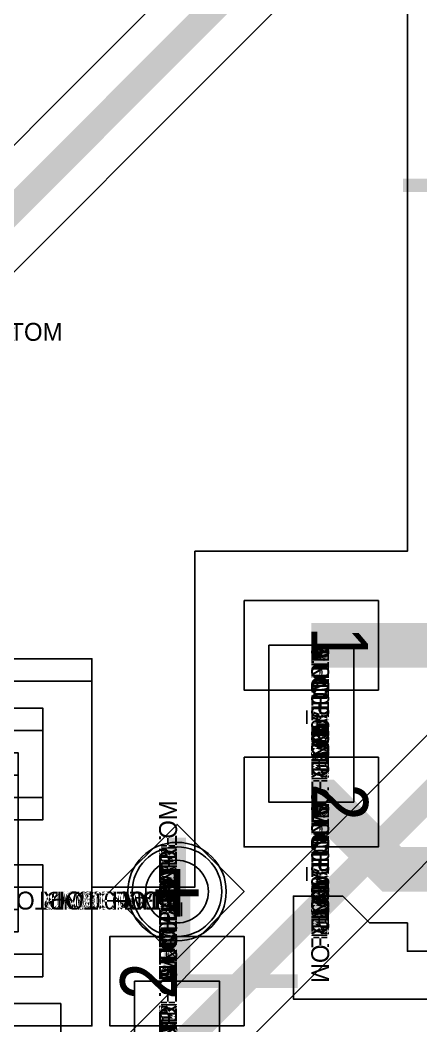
# Model space of a CAD drawing. Extents: x 0 to 323, y 0 to 320.
# Drawn here: x 94.56 to 99.04, y 182.36 to 193.59 of the extents above; entities that cross this region are included whole.
import ezdxf
from ezdxf.enums import TextEntityAlignment as Align

# ---------------------------------------------------------------- set-up
doc = ezdxf.new("R2010")
doc.units = 0
doc.header["$MEASUREMENT"] = 0
doc.layers.get('0').update_dxf_attribs({"linetype": 'CONTINUOUS'})
for name, color, linetype in [('CDN_FIGURES', 7, 'CONTINUOUS'), ('ETCH_BOTTOM', 7, 'CONTINUOUS'), ('ETCH_GND', 3, 'CONTINUOUS'), ('ETCH_INT1', 4, 'CONTINUOUS'), ('ETCH_INT2', 5, 'CONTINUOUS'), ('ETCH_PWR', 6, 'CONTINUOUS'), ('ETCH_TOP', 2, 'CONTINUOUS'), ('MANUFACTURING_NCLEGEND-1-6', 8, 'CONTINUOUS'), ('PACKAGE_GEOMETRY_ASSEMBLY_TOP', 11, 'CONTINUOUS'), ('PACKAGE_GEOMETRY_PIN_NUMBER', 9, 'CONTINUOUS')]:
    doc.layers.add(name, color=color, linetype=linetype)

# ---------------------------------------------------------------- blocks, each defined once
blk = doc.blocks.new('PAD_INFO')
for tag in ['SHAPE_TYPE', 'PAD_HEIGHT', 'PAD_LAYER', 'PAD_TYPE', 'PAD_WIDTH']:
    blk.add_attdef(tag, (0, 0), '', height=0.2)
at = {"flags": 2}
blk.add_attdef('CDN_TYPE', (0, 0), '', height=0.2, dxfattribs=at)
blk = doc.blocks.new('DRILL_INFO')
at = {"flags": 2}
blk.add_attdef('CDN_TYPE', (0, 0), '', height=0.2, dxfattribs=at)
for tag in ['FSHAPE', 'FCHAR', 'DRILL_HEIGHT', 'DIAMETER', 'PLATED', 'DRILL_WIDTH']:
    blk.add_attdef(tag, (0, 0), '', height=0.2)
blk = doc.blocks.new('VIA0700X0300')
at = {"layer": 'ETCH_BOTTOM'}
blk.add_circle((0, 0), 0.35, dxfattribs=at)
at = {"layer": 'ETCH_GND'}
blk.add_circle((0, 0), 0.35, dxfattribs=at)
at = {"layer": 'ETCH_INT1'}
blk.add_circle((0, 0), 0.35, dxfattribs=at)
at = {"layer": 'ETCH_INT2'}
blk.add_circle((0, 0), 0.35, dxfattribs=at)
at = {"layer": 'ETCH_PWR'}
blk.add_circle((0, 0), 0.35, dxfattribs=at)
at = {"layer": 'ETCH_TOP'}
blk.add_circle((0, 0), 0.35, dxfattribs=at)
ref = blk.add_blockref('PAD_INFO', (0, 0))
ref.add_attrib('PAD_LAYER', 'ETCH_TOP', (0, 0), dxfattribs={"height": 0.2})
ref.add_attrib('SHAPE_TYPE', 'NULL', (0, 0), dxfattribs={"height": 0.2})
ref.add_attrib('PAD_TYPE', 'ANTIPAD', (0, 0), dxfattribs={"height": 0.2})
ref.add_attrib('PAD_WIDTH', '0.000000', (0, 0), dxfattribs={"height": 0.2})
ref.add_attrib('PAD_HEIGHT', '0.000000', (0, 0), dxfattribs={"height": 0.2})
ref = blk.add_blockref('PAD_INFO', (0, 0))
ref.add_attrib('PAD_LAYER', 'ETCH_GND', (0, 0), dxfattribs={"height": 0.2})
ref.add_attrib('SHAPE_TYPE', 'NULL', (0, 0), dxfattribs={"height": 0.2})
ref.add_attrib('PAD_TYPE', 'ANTIPAD', (0, 0), dxfattribs={"height": 0.2})
ref.add_attrib('PAD_WIDTH', '0.000000', (0, 0), dxfattribs={"height": 0.2})
ref.add_attrib('PAD_HEIGHT', '0.000000', (0, 0), dxfattribs={"height": 0.2})
ref = blk.add_blockref('PAD_INFO', (0, 0))
ref.add_attrib('PAD_LAYER', 'ETCH_INT1', (0, 0), dxfattribs={"height": 0.2})
ref.add_attrib('SHAPE_TYPE', 'NULL', (0, 0), dxfattribs={"height": 0.2})
ref.add_attrib('PAD_TYPE', 'ANTIPAD', (0, 0), dxfattribs={"height": 0.2})
ref.add_attrib('PAD_WIDTH', '0.000000', (0, 0), dxfattribs={"height": 0.2})
ref.add_attrib('PAD_HEIGHT', '0.000000', (0, 0), dxfattribs={"height": 0.2})
ref = blk.add_blockref('PAD_INFO', (0, 0))
ref.add_attrib('PAD_LAYER', 'ETCH_INT2', (0, 0), dxfattribs={"height": 0.2})
ref.add_attrib('SHAPE_TYPE', 'NULL', (0, 0), dxfattribs={"height": 0.2})
ref.add_attrib('PAD_TYPE', 'ANTIPAD', (0, 0), dxfattribs={"height": 0.2})
ref.add_attrib('PAD_WIDTH', '0.000000', (0, 0), dxfattribs={"height": 0.2})
ref.add_attrib('PAD_HEIGHT', '0.000000', (0, 0), dxfattribs={"height": 0.2})
ref = blk.add_blockref('PAD_INFO', (0, 0))
ref.add_attrib('PAD_LAYER', 'ETCH_PWR', (0, 0), dxfattribs={"height": 0.2})
ref.add_attrib('SHAPE_TYPE', 'NULL', (0, 0), dxfattribs={"height": 0.2})
ref.add_attrib('PAD_TYPE', 'ANTIPAD', (0, 0), dxfattribs={"height": 0.2})
ref.add_attrib('PAD_WIDTH', '0.000000', (0, 0), dxfattribs={"height": 0.2})
ref.add_attrib('PAD_HEIGHT', '0.000000', (0, 0), dxfattribs={"height": 0.2})
ref = blk.add_blockref('PAD_INFO', (0, 0))
ref.add_attrib('PAD_LAYER', 'ETCH_BOTTOM', (0, 0), dxfattribs={"height": 0.2})
ref.add_attrib('SHAPE_TYPE', 'NULL', (0, 0), dxfattribs={"height": 0.2})
ref.add_attrib('PAD_TYPE', 'ANTIPAD', (0, 0), dxfattribs={"height": 0.2})
ref.add_attrib('PAD_WIDTH', '0.000000', (0, 0), dxfattribs={"height": 0.2})
ref.add_attrib('PAD_HEIGHT', '0.000000', (0, 0), dxfattribs={"height": 0.2})
ref = blk.add_blockref('PAD_INFO', (0, 0))
ref.add_attrib('PAD_LAYER', 'ETCH_TOP', (0, 0), dxfattribs={"height": 0.2})
ref.add_attrib('SHAPE_TYPE', 'NULL', (0, 0), dxfattribs={"height": 0.2})
ref.add_attrib('PAD_TYPE', 'THERMAL', (0, 0), dxfattribs={"height": 0.2})
ref.add_attrib('PAD_WIDTH', '0.000000', (0, 0), dxfattribs={"height": 0.2})
ref.add_attrib('PAD_HEIGHT', '0.000000', (0, 0), dxfattribs={"height": 0.2})
ref = blk.add_blockref('PAD_INFO', (0, 0))
ref.add_attrib('PAD_LAYER', 'ETCH_GND', (0, 0), dxfattribs={"height": 0.2})
ref.add_attrib('SHAPE_TYPE', 'NULL', (0, 0), dxfattribs={"height": 0.2})
ref.add_attrib('PAD_TYPE', 'THERMAL', (0, 0), dxfattribs={"height": 0.2})
ref.add_attrib('PAD_WIDTH', '0.000000', (0, 0), dxfattribs={"height": 0.2})
ref.add_attrib('PAD_HEIGHT', '0.000000', (0, 0), dxfattribs={"height": 0.2})
ref = blk.add_blockref('PAD_INFO', (0, 0))
ref.add_attrib('PAD_LAYER', 'ETCH_INT1', (0, 0), dxfattribs={"height": 0.2})
ref.add_attrib('SHAPE_TYPE', 'NULL', (0, 0), dxfattribs={"height": 0.2})
ref.add_attrib('PAD_TYPE', 'THERMAL', (0, 0), dxfattribs={"height": 0.2})
ref.add_attrib('PAD_WIDTH', '0.000000', (0, 0), dxfattribs={"height": 0.2})
ref.add_attrib('PAD_HEIGHT', '0.000000', (0, 0), dxfattribs={"height": 0.2})
ref = blk.add_blockref('PAD_INFO', (0, 0))
ref.add_attrib('PAD_LAYER', 'ETCH_INT2', (0, 0), dxfattribs={"height": 0.2})
ref.add_attrib('SHAPE_TYPE', 'NULL', (0, 0), dxfattribs={"height": 0.2})
ref.add_attrib('PAD_TYPE', 'THERMAL', (0, 0), dxfattribs={"height": 0.2})
ref.add_attrib('PAD_WIDTH', '0.000000', (0, 0), dxfattribs={"height": 0.2})
ref.add_attrib('PAD_HEIGHT', '0.000000', (0, 0), dxfattribs={"height": 0.2})
ref = blk.add_blockref('PAD_INFO', (0, 0))
ref.add_attrib('PAD_LAYER', 'ETCH_PWR', (0, 0), dxfattribs={"height": 0.2})
ref.add_attrib('SHAPE_TYPE', 'NULL', (0, 0), dxfattribs={"height": 0.2})
ref.add_attrib('PAD_TYPE', 'THERMAL', (0, 0), dxfattribs={"height": 0.2})
ref.add_attrib('PAD_WIDTH', '0.000000', (0, 0), dxfattribs={"height": 0.2})
ref.add_attrib('PAD_HEIGHT', '0.000000', (0, 0), dxfattribs={"height": 0.2})
ref = blk.add_blockref('PAD_INFO', (0, 0))
ref.add_attrib('PAD_LAYER', 'ETCH_BOTTOM', (0, 0), dxfattribs={"height": 0.2})
ref.add_attrib('SHAPE_TYPE', 'NULL', (0, 0), dxfattribs={"height": 0.2})
ref.add_attrib('PAD_TYPE', 'THERMAL', (0, 0), dxfattribs={"height": 0.2})
ref.add_attrib('PAD_WIDTH', '0.000000', (0, 0), dxfattribs={"height": 0.2})
ref.add_attrib('PAD_HEIGHT', '0.000000', (0, 0), dxfattribs={"height": 0.2})
ref = blk.add_blockref('PAD_INFO', (0, 0))
ref.add_attrib('PAD_LAYER', 'ETCH_TOP', (0, 0), dxfattribs={"height": 0.2})
ref.add_attrib('SHAPE_TYPE', 'CIRCLE', (0, 0), dxfattribs={"height": 0.2})
ref.add_attrib('PAD_TYPE', 'REGULAR', (0, 0), dxfattribs={"height": 0.2})
ref.add_attrib('PAD_WIDTH', '0.700000', (0, 0), dxfattribs={"height": 0.2})
ref.add_attrib('PAD_HEIGHT', '0.700000', (0, 0), dxfattribs={"height": 0.2})
ref = blk.add_blockref('PAD_INFO', (0, 0))
ref.add_attrib('PAD_LAYER', 'ETCH_GND', (0, 0), dxfattribs={"height": 0.2})
ref.add_attrib('SHAPE_TYPE', 'CIRCLE', (0, 0), dxfattribs={"height": 0.2})
ref.add_attrib('PAD_TYPE', 'REGULAR', (0, 0), dxfattribs={"height": 0.2})
ref.add_attrib('PAD_WIDTH', '0.700000', (0, 0), dxfattribs={"height": 0.2})
ref.add_attrib('PAD_HEIGHT', '0.700000', (0, 0), dxfattribs={"height": 0.2})
ref = blk.add_blockref('PAD_INFO', (0, 0))
ref.add_attrib('PAD_LAYER', 'ETCH_INT1', (0, 0), dxfattribs={"height": 0.2})
ref.add_attrib('SHAPE_TYPE', 'CIRCLE', (0, 0), dxfattribs={"height": 0.2})
ref.add_attrib('PAD_TYPE', 'REGULAR', (0, 0), dxfattribs={"height": 0.2})
ref.add_attrib('PAD_WIDTH', '0.700000', (0, 0), dxfattribs={"height": 0.2})
ref.add_attrib('PAD_HEIGHT', '0.700000', (0, 0), dxfattribs={"height": 0.2})
ref = blk.add_blockref('PAD_INFO', (0, 0))
ref.add_attrib('PAD_LAYER', 'ETCH_INT2', (0, 0), dxfattribs={"height": 0.2})
ref.add_attrib('SHAPE_TYPE', 'CIRCLE', (0, 0), dxfattribs={"height": 0.2})
ref.add_attrib('PAD_TYPE', 'REGULAR', (0, 0), dxfattribs={"height": 0.2})
ref.add_attrib('PAD_WIDTH', '0.700000', (0, 0), dxfattribs={"height": 0.2})
ref.add_attrib('PAD_HEIGHT', '0.700000', (0, 0), dxfattribs={"height": 0.2})
ref = blk.add_blockref('PAD_INFO', (0, 0))
ref.add_attrib('PAD_LAYER', 'ETCH_PWR', (0, 0), dxfattribs={"height": 0.2})
ref.add_attrib('SHAPE_TYPE', 'CIRCLE', (0, 0), dxfattribs={"height": 0.2})
ref.add_attrib('PAD_TYPE', 'REGULAR', (0, 0), dxfattribs={"height": 0.2})
ref.add_attrib('PAD_WIDTH', '0.700000', (0, 0), dxfattribs={"height": 0.2})
ref.add_attrib('PAD_HEIGHT', '0.700000', (0, 0), dxfattribs={"height": 0.2})
ref = blk.add_blockref('PAD_INFO', (0, 0))
ref.add_attrib('PAD_LAYER', 'ETCH_BOTTOM', (0, 0), dxfattribs={"height": 0.2})
ref.add_attrib('SHAPE_TYPE', 'CIRCLE', (0, 0), dxfattribs={"height": 0.2})
ref.add_attrib('PAD_TYPE', 'REGULAR', (0, 0), dxfattribs={"height": 0.2})
ref.add_attrib('PAD_WIDTH', '0.700000', (0, 0), dxfattribs={"height": 0.2})
ref.add_attrib('PAD_HEIGHT', '0.700000', (0, 0), dxfattribs={"height": 0.2})
ref = blk.add_blockref('DRILL_INFO', (0, 0))
ref.add_attrib('DIAMETER', '0.300000', (0, 0), dxfattribs={"height": 0.2})
ref.add_attrib('PLATED', 'PLATED', (0, 0), dxfattribs={"height": 0.2})
ref.add_attrib('FSHAPE', 'DIAMOND', (0, 0), dxfattribs={"height": 0.2})
ref.add_attrib('FCHAR', '+', (0, 0), dxfattribs={"height": 0.2})
ref.add_attrib('DRILL_WIDTH', '1.500000', (0, 0), dxfattribs={"height": 0.2})
ref.add_attrib('DRILL_HEIGHT', '1.500000', (0, 0), dxfattribs={"height": 0.2})
for tag in ['CDN_TYPE', 'PIN']:
    blk.add_attdef(tag, (0, 0), '', height=0.2)
at = {"flags": 2}
for tag in ['PSTKNAME', 'BBV']:
    blk.add_attdef(tag, (0, 0), '', height=0.2, dxfattribs=at)
blk = doc.blocks.new('FIGURE_DIAMOND')
at = {"layer": 'CDN_FIGURES'}
blk.add_lwpolyline([(-0.5, 0), (0, 0.5), (0.5, 0), (0, -0.5)], close=True, dxfattribs=at)
blk = doc.blocks.new('RC1000X1500TS')
at = {"layer": 'ETCH_TOP'}
blk.add_lwpolyline([(-0.5, -0.75), (-0.5, 0.75), (0.5, 0.75), (0.5, -0.75)], close=True, dxfattribs=at)
ref = blk.add_blockref('PAD_INFO', (0, 0))
ref.add_attrib('PAD_LAYER', 'ETCH_TOP', (0, 0), dxfattribs={"height": 0.2})
ref.add_attrib('SHAPE_TYPE', 'NULL', (0, 0), dxfattribs={"height": 0.2})
ref.add_attrib('PAD_TYPE', 'ANTIPAD', (0, 0), dxfattribs={"height": 0.2})
ref.add_attrib('PAD_WIDTH', '0.000000', (0, 0), dxfattribs={"height": 0.2})
ref.add_attrib('PAD_HEIGHT', '0.000000', (0, 0), dxfattribs={"height": 0.2})
ref = blk.add_blockref('PAD_INFO', (0, 0))
ref.add_attrib('PAD_LAYER', 'ETCH_GND', (0, 0), dxfattribs={"height": 0.2})
ref.add_attrib('SHAPE_TYPE', 'NULL', (0, 0), dxfattribs={"height": 0.2})
ref.add_attrib('PAD_TYPE', 'ANTIPAD', (0, 0), dxfattribs={"height": 0.2})
ref.add_attrib('PAD_WIDTH', '0.000000', (0, 0), dxfattribs={"height": 0.2})
ref.add_attrib('PAD_HEIGHT', '0.000000', (0, 0), dxfattribs={"height": 0.2})
ref = blk.add_blockref('PAD_INFO', (0, 0))
ref.add_attrib('PAD_LAYER', 'ETCH_INT1', (0, 0), dxfattribs={"height": 0.2})
ref.add_attrib('SHAPE_TYPE', 'NULL', (0, 0), dxfattribs={"height": 0.2})
ref.add_attrib('PAD_TYPE', 'ANTIPAD', (0, 0), dxfattribs={"height": 0.2})
ref.add_attrib('PAD_WIDTH', '0.000000', (0, 0), dxfattribs={"height": 0.2})
ref.add_attrib('PAD_HEIGHT', '0.000000', (0, 0), dxfattribs={"height": 0.2})
ref = blk.add_blockref('PAD_INFO', (0, 0))
ref.add_attrib('PAD_LAYER', 'ETCH_INT2', (0, 0), dxfattribs={"height": 0.2})
ref.add_attrib('SHAPE_TYPE', 'NULL', (0, 0), dxfattribs={"height": 0.2})
ref.add_attrib('PAD_TYPE', 'ANTIPAD', (0, 0), dxfattribs={"height": 0.2})
ref.add_attrib('PAD_WIDTH', '0.000000', (0, 0), dxfattribs={"height": 0.2})
ref.add_attrib('PAD_HEIGHT', '0.000000', (0, 0), dxfattribs={"height": 0.2})
ref = blk.add_blockref('PAD_INFO', (0, 0))
ref.add_attrib('PAD_LAYER', 'ETCH_PWR', (0, 0), dxfattribs={"height": 0.2})
ref.add_attrib('SHAPE_TYPE', 'NULL', (0, 0), dxfattribs={"height": 0.2})
ref.add_attrib('PAD_TYPE', 'ANTIPAD', (0, 0), dxfattribs={"height": 0.2})
ref.add_attrib('PAD_WIDTH', '0.000000', (0, 0), dxfattribs={"height": 0.2})
ref.add_attrib('PAD_HEIGHT', '0.000000', (0, 0), dxfattribs={"height": 0.2})
ref = blk.add_blockref('PAD_INFO', (0, 0))
ref.add_attrib('PAD_LAYER', 'ETCH_BOTTOM', (0, 0), dxfattribs={"height": 0.2})
ref.add_attrib('SHAPE_TYPE', 'NULL', (0, 0), dxfattribs={"height": 0.2})
ref.add_attrib('PAD_TYPE', 'ANTIPAD', (0, 0), dxfattribs={"height": 0.2})
ref.add_attrib('PAD_WIDTH', '0.000000', (0, 0), dxfattribs={"height": 0.2})
ref.add_attrib('PAD_HEIGHT', '0.000000', (0, 0), dxfattribs={"height": 0.2})
ref = blk.add_blockref('PAD_INFO', (0, 0))
ref.add_attrib('PAD_LAYER', 'ETCH_TOP', (0, 0), dxfattribs={"height": 0.2})
ref.add_attrib('SHAPE_TYPE', 'NULL', (0, 0), dxfattribs={"height": 0.2})
ref.add_attrib('PAD_TYPE', 'THERMAL', (0, 0), dxfattribs={"height": 0.2})
ref.add_attrib('PAD_WIDTH', '0.000000', (0, 0), dxfattribs={"height": 0.2})
ref.add_attrib('PAD_HEIGHT', '0.000000', (0, 0), dxfattribs={"height": 0.2})
ref = blk.add_blockref('PAD_INFO', (0, 0))
ref.add_attrib('PAD_LAYER', 'ETCH_GND', (0, 0), dxfattribs={"height": 0.2})
ref.add_attrib('SHAPE_TYPE', 'NULL', (0, 0), dxfattribs={"height": 0.2})
ref.add_attrib('PAD_TYPE', 'THERMAL', (0, 0), dxfattribs={"height": 0.2})
ref.add_attrib('PAD_WIDTH', '0.000000', (0, 0), dxfattribs={"height": 0.2})
ref.add_attrib('PAD_HEIGHT', '0.000000', (0, 0), dxfattribs={"height": 0.2})
ref = blk.add_blockref('PAD_INFO', (0, 0))
ref.add_attrib('PAD_LAYER', 'ETCH_INT1', (0, 0), dxfattribs={"height": 0.2})
ref.add_attrib('SHAPE_TYPE', 'NULL', (0, 0), dxfattribs={"height": 0.2})
ref.add_attrib('PAD_TYPE', 'THERMAL', (0, 0), dxfattribs={"height": 0.2})
ref.add_attrib('PAD_WIDTH', '0.000000', (0, 0), dxfattribs={"height": 0.2})
ref.add_attrib('PAD_HEIGHT', '0.000000', (0, 0), dxfattribs={"height": 0.2})
ref = blk.add_blockref('PAD_INFO', (0, 0))
ref.add_attrib('PAD_LAYER', 'ETCH_INT2', (0, 0), dxfattribs={"height": 0.2})
ref.add_attrib('SHAPE_TYPE', 'NULL', (0, 0), dxfattribs={"height": 0.2})
ref.add_attrib('PAD_TYPE', 'THERMAL', (0, 0), dxfattribs={"height": 0.2})
ref.add_attrib('PAD_WIDTH', '0.000000', (0, 0), dxfattribs={"height": 0.2})
ref.add_attrib('PAD_HEIGHT', '0.000000', (0, 0), dxfattribs={"height": 0.2})
ref = blk.add_blockref('PAD_INFO', (0, 0))
ref.add_attrib('PAD_LAYER', 'ETCH_PWR', (0, 0), dxfattribs={"height": 0.2})
ref.add_attrib('SHAPE_TYPE', 'NULL', (0, 0), dxfattribs={"height": 0.2})
ref.add_attrib('PAD_TYPE', 'THERMAL', (0, 0), dxfattribs={"height": 0.2})
ref.add_attrib('PAD_WIDTH', '0.000000', (0, 0), dxfattribs={"height": 0.2})
ref.add_attrib('PAD_HEIGHT', '0.000000', (0, 0), dxfattribs={"height": 0.2})
ref = blk.add_blockref('PAD_INFO', (0, 0))
ref.add_attrib('PAD_LAYER', 'ETCH_BOTTOM', (0, 0), dxfattribs={"height": 0.2})
ref.add_attrib('SHAPE_TYPE', 'NULL', (0, 0), dxfattribs={"height": 0.2})
ref.add_attrib('PAD_TYPE', 'THERMAL', (0, 0), dxfattribs={"height": 0.2})
ref.add_attrib('PAD_WIDTH', '0.000000', (0, 0), dxfattribs={"height": 0.2})
ref.add_attrib('PAD_HEIGHT', '0.000000', (0, 0), dxfattribs={"height": 0.2})
ref = blk.add_blockref('PAD_INFO', (0, 0))
ref.add_attrib('PAD_LAYER', 'ETCH_GND', (0, 0), dxfattribs={"height": 0.2})
ref.add_attrib('SHAPE_TYPE', 'NULL', (0, 0), dxfattribs={"height": 0.2})
ref.add_attrib('PAD_TYPE', 'REGULAR', (0, 0), dxfattribs={"height": 0.2})
ref.add_attrib('PAD_WIDTH', '0.000000', (0, 0), dxfattribs={"height": 0.2})
ref.add_attrib('PAD_HEIGHT', '0.000000', (0, 0), dxfattribs={"height": 0.2})
ref = blk.add_blockref('PAD_INFO', (0, 0))
ref.add_attrib('PAD_LAYER', 'ETCH_INT1', (0, 0), dxfattribs={"height": 0.2})
ref.add_attrib('SHAPE_TYPE', 'NULL', (0, 0), dxfattribs={"height": 0.2})
ref.add_attrib('PAD_TYPE', 'REGULAR', (0, 0), dxfattribs={"height": 0.2})
ref.add_attrib('PAD_WIDTH', '0.000000', (0, 0), dxfattribs={"height": 0.2})
ref.add_attrib('PAD_HEIGHT', '0.000000', (0, 0), dxfattribs={"height": 0.2})
ref = blk.add_blockref('PAD_INFO', (0, 0))
ref.add_attrib('PAD_LAYER', 'ETCH_INT2', (0, 0), dxfattribs={"height": 0.2})
ref.add_attrib('SHAPE_TYPE', 'NULL', (0, 0), dxfattribs={"height": 0.2})
ref.add_attrib('PAD_TYPE', 'REGULAR', (0, 0), dxfattribs={"height": 0.2})
ref.add_attrib('PAD_WIDTH', '0.000000', (0, 0), dxfattribs={"height": 0.2})
ref.add_attrib('PAD_HEIGHT', '0.000000', (0, 0), dxfattribs={"height": 0.2})
ref = blk.add_blockref('PAD_INFO', (0, 0))
ref.add_attrib('PAD_LAYER', 'ETCH_PWR', (0, 0), dxfattribs={"height": 0.2})
ref.add_attrib('SHAPE_TYPE', 'NULL', (0, 0), dxfattribs={"height": 0.2})
ref.add_attrib('PAD_TYPE', 'REGULAR', (0, 0), dxfattribs={"height": 0.2})
ref.add_attrib('PAD_WIDTH', '0.000000', (0, 0), dxfattribs={"height": 0.2})
ref.add_attrib('PAD_HEIGHT', '0.000000', (0, 0), dxfattribs={"height": 0.2})
ref = blk.add_blockref('PAD_INFO', (0, 0))
ref.add_attrib('PAD_LAYER', 'ETCH_BOTTOM', (0, 0), dxfattribs={"height": 0.2})
ref.add_attrib('SHAPE_TYPE', 'NULL', (0, 0), dxfattribs={"height": 0.2})
ref.add_attrib('PAD_TYPE', 'REGULAR', (0, 0), dxfattribs={"height": 0.2})
ref.add_attrib('PAD_WIDTH', '0.000000', (0, 0), dxfattribs={"height": 0.2})
ref.add_attrib('PAD_HEIGHT', '0.000000', (0, 0), dxfattribs={"height": 0.2})
ref = blk.add_blockref('DRILL_INFO', (0, 0))
ref.add_attrib('DIAMETER', '0.000000', (0, 0), dxfattribs={"height": 0.2})
ref.add_attrib('PLATED', 'PLATED', (0, 0), dxfattribs={"height": 0.2})
ref.add_attrib('FSHAPE', 'NULL', (0, 0), dxfattribs={"height": 0.2})
ref.add_attrib('DRILL_WIDTH', '0.000000', (0, 0), dxfattribs={"height": 0.2})
ref.add_attrib('DRILL_HEIGHT', '0.000000', (0, 0), dxfattribs={"height": 0.2})
ref = blk.add_blockref('PAD_INFO', (0, 0))
ref.add_attrib('PAD_LAYER', 'ETCH_TOP', (0, 0), dxfattribs={"height": 0.2})
ref.add_attrib('SHAPE_TYPE', 'RECTANGLE', (0, 0), dxfattribs={"height": 0.2})
ref.add_attrib('PAD_TYPE', 'REGULAR', (0, 0), dxfattribs={"height": 0.2})
ref.add_attrib('PAD_WIDTH', '1.000000', (0, 0), dxfattribs={"height": 0.2})
ref.add_attrib('PAD_HEIGHT', '1.500000', (0, 0), dxfattribs={"height": 0.2})
for tag in ['CDN_TYPE', 'PIN']:
    blk.add_attdef(tag, (0, 0), '', height=0.2)
at = {"flags": 2}
for tag in ['PSTKNAME', 'BBV']:
    blk.add_attdef(tag, (0, 0), '', height=0.2, dxfattribs=at)
blk = doc.blocks.new('F56')
at = {"layer": 'PACKAGE_GEOMETRY_ASSEMBLY_TOP'}
blk.add_lwpolyline([(0, -0.475), (1.75, -0.475), (1.75, 0.475), (0, 0.475)], close=True, dxfattribs=at)
at = {"layer": 'ETCH_TOP'}
ref = blk.add_blockref('RC1000X1500TS', (0, 0), dxfattribs=at)
ref.add_attrib('CDN_TYPE', 'PIN', (0, 0), dxfattribs={"height": 0.2})
ref.add_attrib('PIN', '1', (0, 0), dxfattribs={"height": 0.2})
ref = blk.add_blockref('RC1000X1500TS', (1.75, 0), dxfattribs=at)
ref.add_attrib('CDN_TYPE', 'PIN', (0, 0), dxfattribs={"height": 0.2})
ref.add_attrib('PIN', '2', (0, 0), dxfattribs={"height": 0.2})
at = {"flags": 2}
for tag in ['SYMBOL_TYPE', 'CDN_TYPE', 'REFDES']:
    blk.add_attdef(tag, (0, 0), '', height=0.2, dxfattribs=at)

msp = doc.modelspace()

# ---------------------------------------------------------------- linework, layer by layer
at = {"layer": 'ETCH_BOTTOM'}
for points, format in [([(111.763, 212.705, 0.3, 0.3, 0), (110.605, 212.705, 0.3, 0.3, 0), (110.055, 213.255, 0.3, 0.3, 0), (105.217, 213.255, 0.3, 0.3, 0), (104.995, 213.033, 0.3, 0.3, 0), (102.35, 213.033, 0.3, 0.3, 0), (97.013, 207.695, 0.3, 0.3, 0), (97.013, 194.005, 0.3, 0.3, 0), (93.013, 190.005, 0.3, 0.3, 0)], "xyseb"), ([(97.513, 207.488), (97.513, 193.798), (93.528, 189.814, -1.558206), (92.821, 190.521), (96.513, 194.213), (96.513, 207.903)], "xyb"), ([(83.263, 186.206), (85.863, 186.206), (85.863, 185.956), (90.863, 185.956), (90.863, 185.721, -0.085109), (91.063, 185.756), (92.763, 185.756), (92.763, 186.206), (95.363, 186.206), (95.363, 182.355), (92.763, 182.355), (92.763, 182.805), (91.211, 182.805), (91.137, 182.731, -0.133937), (90.863, 182.574), (90.863, 182.105), (85.763, 182.105), (85.763, 182.355), (83.374, 182.355, -0.192102)], "xyb"), ([(96.313, 183.855, 0.2, 0.2, 0), (96.313, 184.456, 0.2, 0.2, 0)], "xyseb"), ([(96.313, 183.255, 0.2, 0.2, 0), (96.313, 183.855, 0.2, 0.2, 0)], "xyseb")]:
    msp.add_lwpolyline(points, format=format, dxfattribs=at)
msp.add_lwpolyline([(96.863, 183.855, 1), (95.763, 183.855, 1)], format="xyb", close=True, dxfattribs=at)
at = {"layer": 'ETCH_INT1'}
msp.add_lwpolyline([(96.813, 183.855, 1), (95.813, 183.855, 1)], format="xyb", close=True, dxfattribs=at)
at = {"layer": 'ETCH_INT2'}
for points, format in [([(81.49, 179.955, 0.3, 0.3, 0), (88.293, 179.955, 0.3, 0.3, 0), (88.317, 179.979, 0.3, 0.3, 0), (88.855, 179.979, 0.3, 0.3, 0), (88.879, 179.955, 0.3, 0.3, 0), (94.163, 179.955, 0.3, 0.3, 0), (124.513, 210.305, 0.3, 0.3, 0), (125.29, 210.305, 0.3, 0.3, 0), (125.763, 210.779, 0.3, 0.3, 0), (125.763, 211.555, 0.3, 0.3, 0), (131.513, 217.305, 0.3, 0.3, 0)], "xyseb"), ([(85.171, 180.456), (88.086, 180.456), (88.11, 180.479), (89.063, 180.479), (89.086, 180.456), (93.956, 180.456), (108.638, 195.138, -9.823898), (108.78, 195.28), (124.306, 210.806), (124.679, 210.806, -0.683571), (125.263, 211.533), (125.263, 211.763), (131.013, 217.513)], "xyb"), ([(132.013, 217.098), (126.263, 211.348), (126.263, 210.571), (125.497, 209.805), (124.72, 209.805), (101.009, 186.095, -3.369844), (100.623, 185.709), (94.37, 179.455), (93.921, 179.455, -2.158663), (93.158, 179.455), (89.07, 179.455, -1.294764), (88.102, 179.455), (81.282, 179.455)], "xyb")]:
    msp.add_lwpolyline(points, format=format, dxfattribs=at)
msp.add_lwpolyline([(96.813, 183.855, 1), (95.813, 183.855, 1)], format="xyb", close=True, dxfattribs=at)
at = {"layer": 'ETCH_PWR'}
msp.add_lwpolyline([(96.813, 183.855, 1), (95.813, 183.855, 1)], format="xyb", close=True, dxfattribs=at)
at = {"layer": 'ETCH_TOP'}
for points, format in [([(92.988, 194.505), (92.988, 190.506), (93.013, 190.506, -1), (93.013, 189.505), (92.988, 189.505), (92.988, 186.811), (93.506, 186.811), (93.861, 186.456), (95.363, 186.456), (95.363, 183.906), (96.513, 183.906), (96.513, 187.656), (98.888, 187.656), (98.888, 195.555)], "xyb"), ([(98.837, 191.74, 0.15, 0.15, 0), (100.063, 191.74, 0.15, 0.15, 0)], "xyseb"), ([(97.813, 186.605, 0.5, 0.5, 0), (100.008, 186.605, 0.5, 0.5, 0), (100.063, 186.66, 0.5, 0.5, 0)], "xyseb"), ([(100.063, 184.12, 0.5, 0.5, 0), (100.048, 184.105, 0.5, 0.5, 0), (98.713, 184.105, 0.5, 0.5, 0), (97.963, 184.855, 0.5, 0.5, 0), (97.813, 184.855, 0.5, 0.5, 0)], "xyseb"), ([(96.313, 182.855, 0.3, 0.3, 0), (96.313, 183.855, 0.3, 0.3, 0)], "xyseb"), ([(96.313, 182.855, 0.15, 0.15, 0), (97.663, 182.855, 0.15, 0.15, 0)], "xyseb")]:
    msp.add_lwpolyline(points, format=format, dxfattribs=at)
msp.add_lwpolyline([(91.913, 177.524), (91.913, 179.855), (94.113, 179.855), (94.113, 182.456), (88.163, 182.456), (88.163, 183.207), (89.296, 184.34), (90.638, 184.34), (90.638, 183.751, 0.939153), (90.713, 182.555), (91.298, 182.555, 0.198912), (91.722, 182.731), (91.731, 182.74), (92.763, 182.74), (92.763, 182.605), (95.013, 182.605), (95.013, 179.853, 0.343856), (94.568, 179.428), (94.061, 179.428, 0.582438), (93.017, 179.428), (92.354, 179.428), (92.354, 177.805, 0.282598), (91.913, 177.524)], format="xyb", close=True, dxfattribs=at)
msp.add_lwpolyline([(101.238, 183.19), (98.888, 183.19), (98.888, 183.505), (98.464, 183.505), (98.164, 183.805), (97.613, 183.805), (97.613, 182.656), (99.37, 182.656)], dxfattribs=at)

# ---------------------------------------------------------------- block references
for p, rotation in [((94.063, 183.655), 90), ((97.813, 186.605), 270), ((96.313, 181.105), 90)]:
    msp.add_blockref('F56', p, dxfattribs=dict(rotation=rotation))
at = {"xscale": -1, "rotation": 90}
msp.add_blockref('F56', (94.063, 185.155), dxfattribs=at)
at = {"layer": 'ETCH_TOP'}
msp.add_blockref('VIA0700X0300', (93.013, 190.005), dxfattribs=at)
at = {"layer": 'ETCH_TOP', "rotation": 180}
msp.add_blockref('VIA0700X0300', (96.313, 183.855), dxfattribs=at)
at = {"layer": 'MANUFACTURING_NCLEGEND-1-6', "xscale": 1.5, "yscale": 1.5}
msp.add_blockref('FIGURE_DIAMOND', (96.313, 183.855), dxfattribs=at)

# ---------------------------------------------------------------- texts
at = {"layer": 'MANUFACTURING_NCLEGEND-1-6'}
msp.add_text('+', height=0.75, dxfattribs=at).set_placement((96.313, 183.855), align=Align.MIDDLE_CENTER)
at = {"layer": 'PACKAGE_GEOMETRY_PIN_NUMBER', "width": 0.88}
for s, rotation, p in [('1', 270, (97.813, 186.605)), ('2', 270, (97.813, 184.855)), ('2', 90, (96.313, 182.855))]:
    msp.add_text(s, height=0.635, rotation=rotation, dxfattribs=at).set_placement(p, align=Align.CENTER)

doc.saveas('drawing.dxf')
